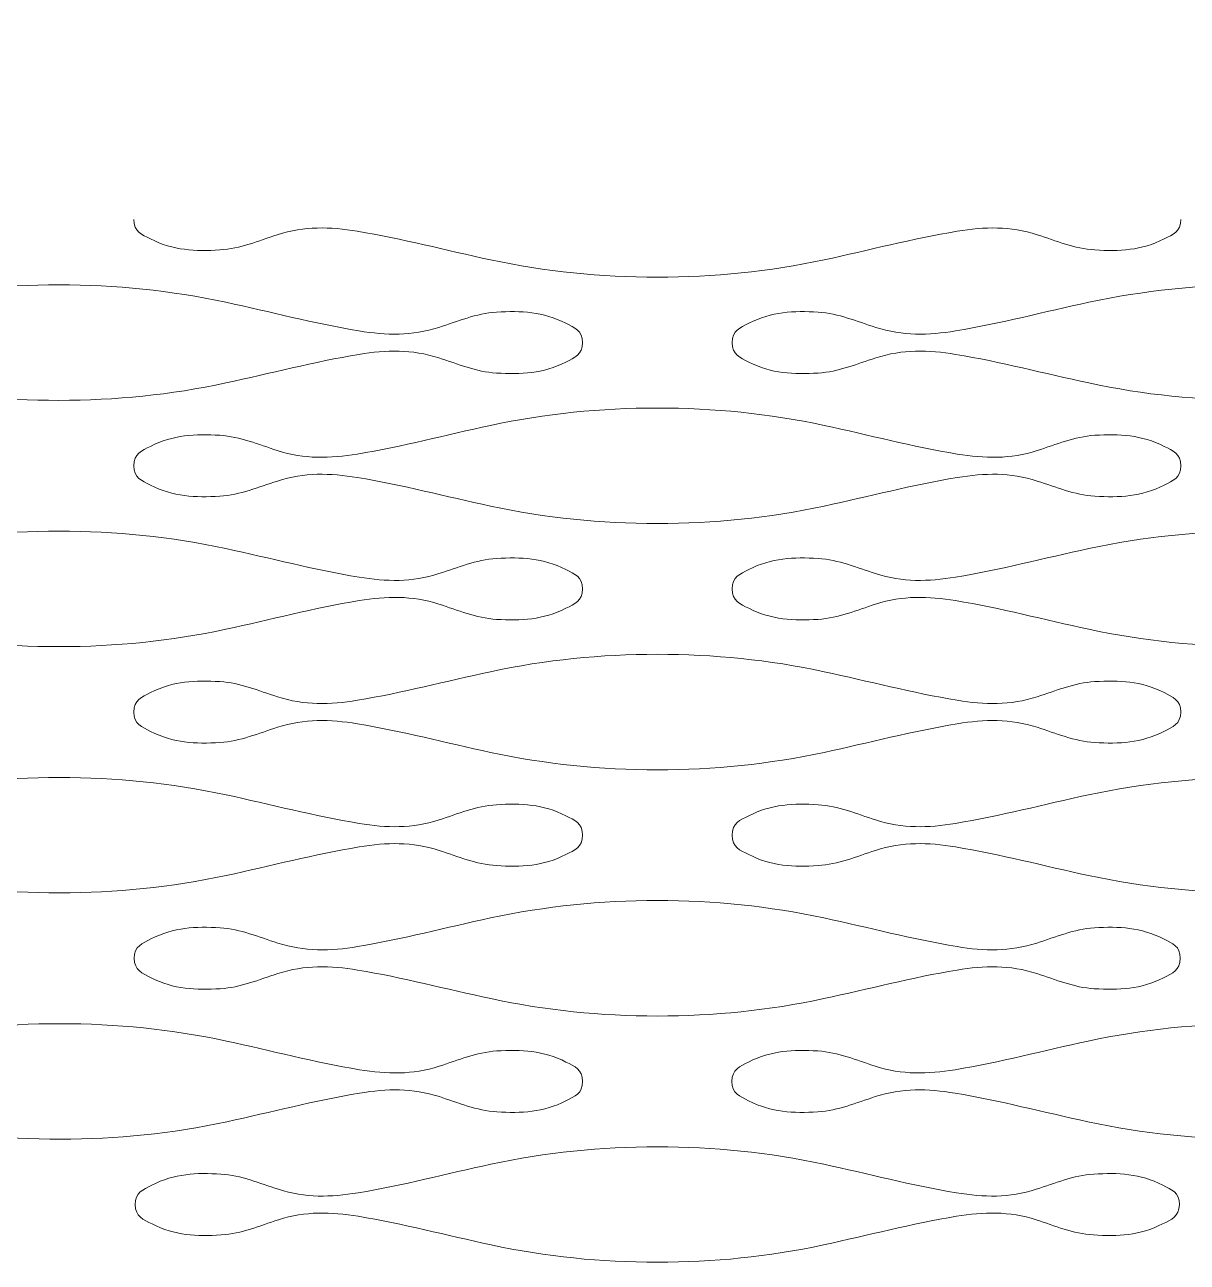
# Model space of a CAD drawing. Header units: centimetres. Extents: x -29.7 to 21.6, y -14.4 to 13.7.
# Drawn here: x -26.48 to -23.251, y -7.345 to -3.909 of the extents above; entities that cross this region are included whole.
import ezdxf

# ---------------------------------------------------------------- set-up
doc = ezdxf.new("R2010")
doc.units = ezdxf.units.CM
doc.header["$MEASUREMENT"] = 0
doc.layers.add('Layer 1', color=7, linetype='Continuous')

msp = doc.modelspace()

# ---------------------------------------------------------------- linework, layer by layer
at = {"layer": 'Layer 1', "color": 1, "lineweight": 9}
for points, knots in [([(-29.70796, -4.44965), (-29.70796, -4.44965), (-29.70796, -0.46166), (-29.70796, -0.46166), (-29.70796, -0.46166), (-29.70796, -0.46166), (-19.73801, -0.46166), (-19.73801, -0.46166), (-19.73801, -0.46166), (-19.73801, -0.46166), (-19.73801, -4.44965), (-19.73801, -4.44965)], [0, 0, 0, 0, 0.25, 0.25, 0.25, 0.25, 0.5, 0.5, 0.5, 0.5, 1, 1, 1, 1]), ([(-26.17692, -4.44965), (-26.17692, -4.48346), (-26.15473, -4.49124), (-26.13055, -4.5035), (-26.13055, -4.5035), (-26.06715, -4.53565), (-26.00599, -4.53841), (-25.93804, -4.53416), (-25.93804, -4.53416), (-25.881, -4.5306), (-25.83086, -4.5088), (-25.7782, -4.49199), (-25.7782, -4.49199), (-25.70279, -4.46791), (-25.63242, -4.46965), (-25.55623, -4.48226), (-25.55623, -4.48226), (-25.43153, -4.50292), (-25.30962, -4.53523), (-25.18633, -4.56162), (-25.18633, -4.56162), (-25.03277, -4.59453), (-24.87994, -4.60993), (-24.723, -4.60993)], [0, 0, 0, 0, 0.1428571, 0.1428571, 0.1428571, 0.1428571, 0.2857143, 0.2857143, 0.2857143, 0.2857143, 0.4285714, 0.4285714, 0.4285714, 0.4285714, 0.5714286, 0.5714286, 0.5714286, 0.5714286, 0.7142857, 0.7142857, 0.7142857, 0.7142857, 1, 1, 1, 1]), ([(-23.26907, -4.44965), (-23.26907, -4.48346), (-23.29129, -4.49124), (-23.31545, -4.5035), (-23.31545, -4.5035), (-23.37884, -4.53565), (-23.44001, -4.53841), (-23.50793, -4.53416), (-23.50793, -4.53416), (-23.565, -4.5306), (-23.61514, -4.5088), (-23.66777, -4.49199), (-23.66777, -4.49199), (-23.7432, -4.46791), (-23.81361, -4.46965), (-23.8898, -4.48226), (-23.8898, -4.48226), (-24.0145, -4.50292), (-24.13637, -4.53523), (-24.25963, -4.56162), (-24.25963, -4.56162), (-24.41322, -4.59453), (-24.56607, -4.60993), (-24.723, -4.60993)], [0, 0, 0, 0, 0.1428571, 0.1428571, 0.1428571, 0.1428571, 0.2857143, 0.2857143, 0.2857143, 0.2857143, 0.4285714, 0.4285714, 0.4285714, 0.4285714, 0.5714286, 0.5714286, 0.5714286, 0.5714286, 0.7142857, 0.7142857, 0.7142857, 0.7142857, 1, 1, 1, 1]), ([(-26.38465, -4.63131), (-26.54165, -4.63131), (-26.69449, -4.64671), (-26.84812, -4.67961), (-26.84812, -4.67961), (-26.97134, -4.706), (-27.09319, -4.73831), (-27.21785, -4.75896), (-27.21785, -4.75896), (-27.29405, -4.77159), (-27.36444, -4.77333), (-27.43981, -4.74924), (-27.43981, -4.74924), (-27.49247, -4.73243), (-27.54261, -4.71064), (-27.59969, -4.70707), (-27.59969, -4.70707), (-27.6676, -4.70283), (-27.72878, -4.70558), (-27.79214, -4.73772), (-27.79214, -4.73772), (-27.81632, -4.74999), (-27.83858, -4.75778), (-27.83858, -4.79157)], [0, 0, 0, 0, 0.1428571, 0.1428571, 0.1428571, 0.1428571, 0.2857143, 0.2857143, 0.2857143, 0.2857143, 0.4285714, 0.4285714, 0.4285714, 0.4285714, 0.5714286, 0.5714286, 0.5714286, 0.5714286, 0.7142857, 0.7142857, 0.7142857, 0.7142857, 1, 1, 1, 1]), ([(-26.38465, -4.63131), (-26.22765, -4.63131), (-26.07482, -4.64671), (-25.92118, -4.67961), (-25.92118, -4.67961), (-25.79793, -4.706), (-25.67604, -4.73831), (-25.55145, -4.75896), (-25.55145, -4.75896), (-25.47526, -4.77159), (-25.40483, -4.77333), (-25.32946, -4.74924), (-25.32946, -4.74924), (-25.27683, -4.73243), (-25.22669, -4.71064), (-25.16961, -4.70707), (-25.16961, -4.70707), (-25.10167, -4.70283), (-25.04052, -4.70558), (-24.97713, -4.73772), (-24.97713, -4.73772), (-24.95295, -4.74999), (-24.93072, -4.75778), (-24.93072, -4.79157)], [0, 0, 0, 0, 0.1428571, 0.1428571, 0.1428571, 0.1428571, 0.2857143, 0.2857143, 0.2857143, 0.2857143, 0.4285714, 0.4285714, 0.4285714, 0.4285714, 0.5714286, 0.5714286, 0.5714286, 0.5714286, 0.7142857, 0.7142857, 0.7142857, 0.7142857, 1, 1, 1, 1]), ([(-23.06134, -4.63131), (-23.21838, -4.63131), (-23.37122, -4.64671), (-23.52481, -4.67961), (-23.52481, -4.67961), (-23.64806, -4.706), (-23.76992, -4.73831), (-23.89458, -4.75896), (-23.89458, -4.75896), (-23.97077, -4.77159), (-24.04117, -4.77333), (-24.11657, -4.74924), (-24.11657, -4.74924), (-24.16917, -4.73243), (-24.21934, -4.71064), (-24.27639, -4.70707), (-24.27639, -4.70707), (-24.34436, -4.70283), (-24.4055, -4.70558), (-24.46886, -4.73772), (-24.46886, -4.73772), (-24.49308, -4.74999), (-24.51531, -4.75778), (-24.51531, -4.79157)], [0, 0, 0, 0, 0.1428571, 0.1428571, 0.1428571, 0.1428571, 0.2857143, 0.2857143, 0.2857143, 0.2857143, 0.4285714, 0.4285714, 0.4285714, 0.4285714, 0.5714286, 0.5714286, 0.5714286, 0.5714286, 0.7142857, 0.7142857, 0.7142857, 0.7142857, 1, 1, 1, 1]), ([(-27.83858, -4.79157), (-27.83858, -4.82538), (-27.81632, -4.83317), (-27.79214, -4.84545), (-27.79214, -4.84545), (-27.72874, -4.8776), (-27.6676, -4.88035), (-27.59969, -4.87609), (-27.59969, -4.87609), (-27.54261, -4.87253), (-27.49247, -4.85073), (-27.43981, -4.83392), (-27.43981, -4.83392), (-27.36444, -4.80985), (-27.29405, -4.81157), (-27.21785, -4.82418), (-27.21785, -4.82418), (-27.09312, -4.84486), (-26.97125, -4.87718), (-26.84795, -4.90357), (-26.84795, -4.90357), (-26.6944, -4.93645), (-26.54155, -4.95186), (-26.38462, -4.95186)], [0, 0, 0, 0, 0.1428571, 0.1428571, 0.1428571, 0.1428571, 0.2857143, 0.2857143, 0.2857143, 0.2857143, 0.4285714, 0.4285714, 0.4285714, 0.4285714, 0.5714286, 0.5714286, 0.5714286, 0.5714286, 0.7142857, 0.7142857, 0.7142857, 0.7142857, 1, 1, 1, 1]), ([(-24.93072, -4.79157), (-24.93072, -4.82538), (-24.95291, -4.83317), (-24.97713, -4.84545), (-24.97713, -4.84545), (-25.0405, -4.8776), (-25.10164, -4.88035), (-25.16961, -4.87609), (-25.16961, -4.87609), (-25.22666, -4.87253), (-25.27683, -4.85073), (-25.32943, -4.83392), (-25.32943, -4.83392), (-25.40483, -4.80985), (-25.47526, -4.81157), (-25.55145, -4.82418), (-25.55145, -4.82418), (-25.67611, -4.84486), (-25.798, -4.87718), (-25.92128, -4.90357), (-25.92128, -4.90357), (-26.07487, -4.93645), (-26.22769, -4.95186), (-26.38462, -4.95186)], [0, 0, 0, 0, 0.1428571, 0.1428571, 0.1428571, 0.1428571, 0.2857143, 0.2857143, 0.2857143, 0.2857143, 0.4285714, 0.4285714, 0.4285714, 0.4285714, 0.5714286, 0.5714286, 0.5714286, 0.5714286, 0.7142857, 0.7142857, 0.7142857, 0.7142857, 1, 1, 1, 1]), ([(-24.51531, -4.79157), (-24.51531, -4.82538), (-24.49308, -4.83317), (-24.46886, -4.84545), (-24.46886, -4.84545), (-24.4055, -4.8776), (-24.34436, -4.88035), (-24.27642, -4.87609), (-24.27642, -4.87609), (-24.21937, -4.87253), (-24.1692, -4.85073), (-24.11657, -4.83392), (-24.11657, -4.83392), (-24.04117, -4.80985), (-23.97077, -4.81157), (-23.89454, -4.82418), (-23.89454, -4.82418), (-23.76988, -4.84486), (-23.64801, -4.87718), (-23.52471, -4.90357), (-23.52471, -4.90357), (-23.37115, -4.93645), (-23.21831, -4.95186), (-23.06138, -4.95186)], [0, 0, 0, 0, 0.1428571, 0.1428571, 0.1428571, 0.1428571, 0.2857143, 0.2857143, 0.2857143, 0.2857143, 0.4285714, 0.4285714, 0.4285714, 0.4285714, 0.5714286, 0.5714286, 0.5714286, 0.5714286, 0.7142857, 0.7142857, 0.7142857, 0.7142857, 1, 1, 1, 1]), ([(-26.17692, -5.13353), (-26.17692, -5.09972), (-26.1547, -5.09194), (-26.13049, -5.07967), (-26.13049, -5.07967), (-26.06712, -5.04751), (-26.00599, -5.04477), (-25.93804, -5.049), (-25.93804, -5.049), (-25.881, -5.05258), (-25.83082, -5.07437), (-25.7782, -5.09117), (-25.7782, -5.09117), (-25.70279, -5.11526), (-25.63239, -5.11353), (-25.55616, -5.10091), (-25.55616, -5.10091), (-25.43151, -5.08026), (-25.30962, -5.04795), (-25.18633, -5.02152), (-25.18633, -5.02152), (-25.03277, -4.98865), (-24.87994, -4.97323), (-24.723, -4.97323)], [0, 0, 0, 0, 0.1428571, 0.1428571, 0.1428571, 0.1428571, 0.2857143, 0.2857143, 0.2857143, 0.2857143, 0.4285714, 0.4285714, 0.4285714, 0.4285714, 0.5714286, 0.5714286, 0.5714286, 0.5714286, 0.7142857, 0.7142857, 0.7142857, 0.7142857, 1, 1, 1, 1]), ([(-23.26911, -5.13353), (-23.26911, -5.09972), (-23.29133, -5.09194), (-23.31551, -5.07967), (-23.31551, -5.07967), (-23.37888, -5.04751), (-23.44001, -5.04477), (-23.50798, -5.049), (-23.50798, -5.049), (-23.56503, -5.05258), (-23.6152, -5.07437), (-23.6678, -5.09117), (-23.6678, -5.09117), (-23.7432, -5.11526), (-23.81364, -5.11353), (-23.88983, -5.10091), (-23.88983, -5.10091), (-24.0145, -5.08026), (-24.13637, -5.04795), (-24.25966, -5.02152), (-24.25966, -5.02152), (-24.41326, -4.98865), (-24.56607, -4.97323), (-24.723, -4.97323)], [0, 0, 0, 0, 0.1428571, 0.1428571, 0.1428571, 0.1428571, 0.2857143, 0.2857143, 0.2857143, 0.2857143, 0.4285714, 0.4285714, 0.4285714, 0.4285714, 0.5714286, 0.5714286, 0.5714286, 0.5714286, 0.7142857, 0.7142857, 0.7142857, 0.7142857, 1, 1, 1, 1]), ([(-26.17692, -5.13353), (-26.17689, -5.16732), (-26.15467, -5.17511), (-26.13049, -5.18738), (-26.13049, -5.18738), (-26.06708, -5.21953), (-26.00591, -5.22228), (-25.93798, -5.21805), (-25.93798, -5.21805), (-25.88093, -5.21447), (-25.83079, -5.19268), (-25.77816, -5.17587), (-25.77816, -5.17587), (-25.70279, -5.15178), (-25.63235, -5.15352), (-25.55616, -5.16614), (-25.55616, -5.16614), (-25.43151, -5.18679), (-25.30962, -5.21912), (-25.1863, -5.2455), (-25.1863, -5.2455), (-25.03274, -5.27839), (-24.87994, -5.29381), (-24.723, -5.29381)], [0, 0, 0, 0, 0.1428571, 0.1428571, 0.1428571, 0.1428571, 0.2857143, 0.2857143, 0.2857143, 0.2857143, 0.4285714, 0.4285714, 0.4285714, 0.4285714, 0.5714286, 0.5714286, 0.5714286, 0.5714286, 0.7142857, 0.7142857, 0.7142857, 0.7142857, 1, 1, 1, 1]), ([(-23.26911, -5.13353), (-23.26911, -5.16732), (-23.29133, -5.17511), (-23.31554, -5.18738), (-23.31554, -5.18738), (-23.37891, -5.21953), (-23.44008, -5.22228), (-23.50798, -5.21805), (-23.50798, -5.21805), (-23.56507, -5.21447), (-23.6152, -5.19268), (-23.66783, -5.17587), (-23.66783, -5.17587), (-23.74324, -5.15178), (-23.81364, -5.15352), (-23.88983, -5.16614), (-23.88983, -5.16614), (-24.0145, -5.18679), (-24.13641, -5.21912), (-24.25969, -5.2455), (-24.25969, -5.2455), (-24.41326, -5.27839), (-24.56607, -5.29381), (-24.723, -5.29381)], [0, 0, 0, 0, 0.1428571, 0.1428571, 0.1428571, 0.1428571, 0.2857143, 0.2857143, 0.2857143, 0.2857143, 0.4285714, 0.4285714, 0.4285714, 0.4285714, 0.5714286, 0.5714286, 0.5714286, 0.5714286, 0.7142857, 0.7142857, 0.7142857, 0.7142857, 1, 1, 1, 1]), ([(-26.38449, -5.31517), (-26.54146, -5.31517), (-26.69429, -5.33059), (-26.84789, -5.3635), (-26.84789, -5.3635), (-26.97111, -5.3899), (-27.09293, -5.4222), (-27.21755, -5.44283), (-27.21755, -5.44283), (-27.29371, -5.45547), (-27.36412, -5.45719), (-27.43952, -5.43313), (-27.43952, -5.43313), (-27.49215, -5.41631), (-27.54229, -5.39451), (-27.59937, -5.39094), (-27.59937, -5.39094), (-27.66728, -5.38671), (-27.72841, -5.38944), (-27.79178, -5.42159), (-27.79178, -5.42159), (-27.81597, -5.43387), (-27.83819, -5.44166), (-27.83815, -5.47547)], [0, 0, 0, 0, 0.1428571, 0.1428571, 0.1428571, 0.1428571, 0.2857143, 0.2857143, 0.2857143, 0.2857143, 0.4285714, 0.4285714, 0.4285714, 0.4285714, 0.5714286, 0.5714286, 0.5714286, 0.5714286, 0.7142857, 0.7142857, 0.7142857, 0.7142857, 1, 1, 1, 1]), ([(-26.38449, -5.31517), (-26.22756, -5.31517), (-26.07468, -5.33059), (-25.92109, -5.3635), (-25.92109, -5.3635), (-25.79783, -5.3899), (-25.67599, -5.4222), (-25.55132, -5.44283), (-25.55132, -5.44283), (-25.47516, -5.45547), (-25.40476, -5.45719), (-25.32935, -5.43313), (-25.32935, -5.43313), (-25.27673, -5.41631), (-25.22662, -5.39451), (-25.16954, -5.39094), (-25.16954, -5.39094), (-25.10164, -5.38669), (-25.04047, -5.38944), (-24.9771, -5.42159), (-24.9771, -5.42159), (-24.95291, -5.43387), (-24.93069, -5.44166), (-24.93069, -5.47547)], [0, 0, 0, 0, 0.1428571, 0.1428571, 0.1428571, 0.1428571, 0.2857143, 0.2857143, 0.2857143, 0.2857143, 0.4285714, 0.4285714, 0.4285714, 0.4285714, 0.5714286, 0.5714286, 0.5714286, 0.5714286, 0.7142857, 0.7142857, 0.7142857, 0.7142857, 1, 1, 1, 1]), ([(-23.06148, -5.31517), (-23.21847, -5.31517), (-23.37132, -5.33059), (-23.52491, -5.3635), (-23.52491, -5.3635), (-23.6482, -5.3899), (-23.77001, -5.4222), (-23.89471, -5.44283), (-23.89471, -5.44283), (-23.97087, -5.45547), (-24.04127, -5.45719), (-24.11664, -5.43313), (-24.11664, -5.43313), (-24.16923, -5.41631), (-24.21937, -5.39451), (-24.27642, -5.39094), (-24.27642, -5.39094), (-24.34436, -5.38669), (-24.40553, -5.38944), (-24.46889, -5.42159), (-24.46889, -5.42159), (-24.49308, -5.43387), (-24.51531, -5.44166), (-24.51531, -5.47547)], [0, 0, 0, 0, 0.1428571, 0.1428571, 0.1428571, 0.1428571, 0.2857143, 0.2857143, 0.2857143, 0.2857143, 0.4285714, 0.4285714, 0.4285714, 0.4285714, 0.5714286, 0.5714286, 0.5714286, 0.5714286, 0.7142857, 0.7142857, 0.7142857, 0.7142857, 1, 1, 1, 1]), ([(-27.83815, -5.47547), (-27.83812, -5.50926), (-27.81586, -5.51705), (-27.79167, -5.52932), (-27.79167, -5.52932), (-27.72832, -5.56146), (-27.66715, -5.56422), (-27.5992, -5.55997), (-27.5992, -5.55997), (-27.54219, -5.55642), (-27.49205, -5.53462), (-27.43945, -5.5178), (-27.43945, -5.5178), (-27.36401, -5.49372), (-27.29365, -5.49544), (-27.21746, -5.50808), (-27.21746, -5.50808), (-27.0928, -5.52873), (-26.97091, -5.56105), (-26.84759, -5.58744), (-26.84759, -5.58744), (-26.69404, -5.62034), (-26.54126, -5.63574), (-26.38433, -5.63574)], [0, 0, 0, 0, 0.1428571, 0.1428571, 0.1428571, 0.1428571, 0.2857143, 0.2857143, 0.2857143, 0.2857143, 0.4285714, 0.4285714, 0.4285714, 0.4285714, 0.5714286, 0.5714286, 0.5714286, 0.5714286, 0.7142857, 0.7142857, 0.7142857, 0.7142857, 1, 1, 1, 1]), ([(-24.93069, -5.47547), (-24.93069, -5.50926), (-24.95289, -5.51705), (-24.97707, -5.52932), (-24.97707, -5.52932), (-25.04043, -5.56148), (-25.1016, -5.56422), (-25.16951, -5.55997), (-25.16951, -5.55997), (-25.22659, -5.55642), (-25.27673, -5.53462), (-25.32932, -5.5178), (-25.32932, -5.5178), (-25.40476, -5.49372), (-25.47513, -5.49544), (-25.55129, -5.50808), (-25.55129, -5.50808), (-25.67599, -5.52873), (-25.79783, -5.56105), (-25.92109, -5.58744), (-25.92109, -5.58744), (-26.07465, -5.62034), (-26.22739, -5.63574), (-26.38433, -5.63574)], [0, 0, 0, 0, 0.1428571, 0.1428571, 0.1428571, 0.1428571, 0.2857143, 0.2857143, 0.2857143, 0.2857143, 0.4285714, 0.4285714, 0.4285714, 0.4285714, 0.5714286, 0.5714286, 0.5714286, 0.5714286, 0.7142857, 0.7142857, 0.7142857, 0.7142857, 1, 1, 1, 1]), ([(-24.51531, -5.47547), (-24.51531, -5.50926), (-24.49312, -5.51705), (-24.46893, -5.52932), (-24.46893, -5.52932), (-24.40553, -5.56148), (-24.34439, -5.56422), (-24.27649, -5.55997), (-24.27649, -5.55997), (-24.21941, -5.55642), (-24.16927, -5.53462), (-24.11664, -5.5178), (-24.11664, -5.5178), (-24.04127, -5.49372), (-23.97087, -5.49544), (-23.89471, -5.50808), (-23.89471, -5.50808), (-23.77001, -5.52873), (-23.64817, -5.56105), (-23.52491, -5.58744), (-23.52491, -5.58744), (-23.37135, -5.62034), (-23.21861, -5.63574), (-23.06167, -5.63574)], [0, 0, 0, 0, 0.1428571, 0.1428571, 0.1428571, 0.1428571, 0.2857143, 0.2857143, 0.2857143, 0.2857143, 0.4285714, 0.4285714, 0.4285714, 0.4285714, 0.5714286, 0.5714286, 0.5714286, 0.5714286, 0.7142857, 0.7142857, 0.7142857, 0.7142857, 1, 1, 1, 1]), ([(-26.17656, -5.8174), (-26.17656, -5.78362), (-26.15437, -5.77582), (-26.13018, -5.76355), (-26.13018, -5.76355), (-26.06686, -5.73139), (-26.00569, -5.72864), (-25.93778, -5.73289), (-25.93778, -5.73289), (-25.88073, -5.73644), (-25.83056, -5.75825), (-25.77797, -5.77506), (-25.77797, -5.77506), (-25.70253, -5.79913), (-25.63216, -5.79741), (-25.556, -5.78479), (-25.556, -5.78479), (-25.43137, -5.76414), (-25.30949, -5.73181), (-25.18627, -5.70539), (-25.18627, -5.70539), (-25.03271, -5.67251), (-24.8799, -5.65711), (-24.723, -5.65711)], [0, 0, 0, 0, 0.1428571, 0.1428571, 0.1428571, 0.1428571, 0.2857143, 0.2857143, 0.2857143, 0.2857143, 0.4285714, 0.4285714, 0.4285714, 0.4285714, 0.5714286, 0.5714286, 0.5714286, 0.5714286, 0.7142857, 0.7142857, 0.7142857, 0.7142857, 1, 1, 1, 1]), ([(-23.26943, -5.8174), (-23.2694, -5.78362), (-23.29162, -5.77582), (-23.31581, -5.76355), (-23.31581, -5.76355), (-23.37917, -5.73139), (-23.44031, -5.72864), (-23.50822, -5.73289), (-23.50822, -5.73289), (-23.5653, -5.73644), (-23.61544, -5.75825), (-23.66803, -5.77506), (-23.66803, -5.77506), (-23.74343, -5.79913), (-23.81384, -5.79741), (-23.89, -5.78479), (-23.89, -5.78479), (-24.01466, -5.76414), (-24.1365, -5.73181), (-24.25976, -5.70539), (-24.25976, -5.70539), (-24.41329, -5.67251), (-24.56609, -5.65711), (-24.723, -5.65711)], [0, 0, 0, 0, 0.1428571, 0.1428571, 0.1428571, 0.1428571, 0.2857143, 0.2857143, 0.2857143, 0.2857143, 0.4285714, 0.4285714, 0.4285714, 0.4285714, 0.5714286, 0.5714286, 0.5714286, 0.5714286, 0.7142857, 0.7142857, 0.7142857, 0.7142857, 1, 1, 1, 1]), ([(-26.17656, -5.8174), (-26.1765, -5.8512), (-26.15427, -5.85899), (-26.13006, -5.87126), (-26.13006, -5.87126), (-26.06669, -5.90339), (-26.00556, -5.90617), (-25.93765, -5.9019), (-25.93765, -5.9019), (-25.8806, -5.89835), (-25.83047, -5.87654), (-25.7779, -5.85975), (-25.7779, -5.85975), (-25.70249, -5.83566), (-25.63213, -5.8374), (-25.55597, -5.85002), (-25.55597, -5.85002), (-25.43131, -5.87068), (-25.30946, -5.90299), (-25.18617, -5.9294), (-25.18617, -5.9294), (-25.03264, -5.96228), (-24.8799, -5.97768), (-24.723, -5.97768)], [0, 0, 0, 0, 0.1428571, 0.1428571, 0.1428571, 0.1428571, 0.2857143, 0.2857143, 0.2857143, 0.2857143, 0.4285714, 0.4285714, 0.4285714, 0.4285714, 0.5714286, 0.5714286, 0.5714286, 0.5714286, 0.7142857, 0.7142857, 0.7142857, 0.7142857, 1, 1, 1, 1]), ([(-23.26943, -5.8174), (-23.2695, -5.8512), (-23.29172, -5.85899), (-23.3159, -5.87126), (-23.3159, -5.87126), (-23.3793, -5.90339), (-23.44044, -5.90617), (-23.50835, -5.9019), (-23.50835, -5.9019), (-23.56543, -5.89835), (-23.61553, -5.87654), (-23.6681, -5.85975), (-23.6681, -5.85975), (-23.74351, -5.83566), (-23.81387, -5.8374), (-23.89006, -5.85002), (-23.89006, -5.85002), (-24.0147, -5.87068), (-24.13654, -5.90299), (-24.25982, -5.9294), (-24.25982, -5.9294), (-24.41335, -5.96228), (-24.56609, -5.97768), (-24.723, -5.97768)], [0, 0, 0, 0, 0.1428571, 0.1428571, 0.1428571, 0.1428571, 0.2857143, 0.2857143, 0.2857143, 0.2857143, 0.4285714, 0.4285714, 0.4285714, 0.4285714, 0.5714286, 0.5714286, 0.5714286, 0.5714286, 0.7142857, 0.7142857, 0.7142857, 0.7142857, 1, 1, 1, 1]), ([(-26.3839, -5.99906), (-26.54076, -5.99906), (-26.6935, -6.01446), (-26.847, -6.04738), (-26.847, -6.04738), (-26.97012, -6.07378), (-27.09185, -6.10606), (-27.21635, -6.12671), (-27.21635, -6.12671), (-27.29251, -6.13936), (-27.36287, -6.14105), (-27.43825, -6.11699), (-27.43825, -6.11699), (-27.49087, -6.10019), (-27.54105, -6.07839), (-27.59812, -6.07482), (-27.59812, -6.07482), (-27.666, -6.07058), (-27.72707, -6.07328), (-27.79036, -6.10547), (-27.79036, -6.10547), (-27.81455, -6.11776), (-27.83671, -6.12557), (-27.83661, -6.15934)], [0, 0, 0, 0, 0.1428571, 0.1428571, 0.1428571, 0.1428571, 0.2857143, 0.2857143, 0.2857143, 0.2857143, 0.4285714, 0.4285714, 0.4285714, 0.4285714, 0.5714286, 0.5714286, 0.5714286, 0.5714286, 0.7142857, 0.7142857, 0.7142857, 0.7142857, 1, 1, 1, 1]), ([(-26.3839, -5.99906), (-26.22693, -5.99906), (-26.07415, -6.01447), (-25.92057, -6.04738), (-25.92057, -6.04738), (-25.79738, -6.07378), (-25.67552, -6.10606), (-25.55093, -6.12671), (-25.55093, -6.12671), (-25.47477, -6.13934), (-25.40447, -6.14108), (-25.3291, -6.11699), (-25.3291, -6.11699), (-25.2765, -6.10019), (-25.22639, -6.07837), (-25.16938, -6.07482), (-25.16938, -6.07482), (-25.10144, -6.07056), (-25.04033, -6.07331), (-24.977, -6.10547), (-24.977, -6.10547), (-24.95278, -6.11774), (-24.9306, -6.12555), (-24.9306, -6.15934)], [0, 0, 0, 0, 0.1428571, 0.1428571, 0.1428571, 0.1428571, 0.2857143, 0.2857143, 0.2857143, 0.2857143, 0.4285714, 0.4285714, 0.4285714, 0.4285714, 0.5714286, 0.5714286, 0.5714286, 0.5714286, 0.7142857, 0.7142857, 0.7142857, 0.7142857, 1, 1, 1, 1]), ([(-23.06209, -5.99906), (-23.21906, -5.99906), (-23.37187, -6.01447), (-23.52544, -6.04738), (-23.52544, -6.04738), (-23.64866, -6.07378), (-23.77047, -6.10606), (-23.89507, -6.12671), (-23.89507, -6.12671), (-23.97122, -6.13934), (-24.04156, -6.14108), (-24.11693, -6.11699), (-24.11693, -6.11699), (-24.1695, -6.10019), (-24.2196, -6.07837), (-24.27662, -6.07482), (-24.27662, -6.07482), (-24.34453, -6.07056), (-24.40567, -6.07331), (-24.46902, -6.10547), (-24.46902, -6.10547), (-24.49321, -6.11774), (-24.5154, -6.12555), (-24.51544, -6.15934)], [0, 0, 0, 0, 0.1428571, 0.1428571, 0.1428571, 0.1428571, 0.2857143, 0.2857143, 0.2857143, 0.2857143, 0.4285714, 0.4285714, 0.4285714, 0.4285714, 0.5714286, 0.5714286, 0.5714286, 0.5714286, 0.7142857, 0.7142857, 0.7142857, 0.7142857, 1, 1, 1, 1]), ([(-27.83661, -6.15934), (-27.83649, -6.19313), (-27.81426, -6.20094), (-27.79004, -6.2132), (-27.79004, -6.2132), (-27.72665, -6.24531), (-27.66551, -6.2481), (-27.5976, -6.24384), (-27.5976, -6.24384), (-27.54058, -6.24028), (-27.49054, -6.21848), (-27.43798, -6.20167), (-27.43798, -6.20167), (-27.36264, -6.17757), (-27.29227, -6.17934), (-27.21615, -6.19194), (-27.21615, -6.19194), (-27.09152, -6.21261), (-26.96967, -6.24493), (-26.84635, -6.27132), (-26.84635, -6.27132), (-26.69289, -6.3042), (-26.54015, -6.31961), (-26.38328, -6.31961)], [0, 0, 0, 0, 0.1428571, 0.1428571, 0.1428571, 0.1428571, 0.2857143, 0.2857143, 0.2857143, 0.2857143, 0.4285714, 0.4285714, 0.4285714, 0.4285714, 0.5714286, 0.5714286, 0.5714286, 0.5714286, 0.7142857, 0.7142857, 0.7142857, 0.7142857, 1, 1, 1, 1]), ([(-24.9306, -6.15934), (-24.93056, -6.19311), (-24.95278, -6.2009), (-24.97694, -6.2132), (-24.97694, -6.2132), (-25.04027, -6.24536), (-25.10137, -6.2481), (-25.16928, -6.24384), (-25.16928, -6.24384), (-25.2263, -6.24028), (-25.27644, -6.21848), (-25.32903, -6.20167), (-25.32903, -6.20167), (-25.4044, -6.1776), (-25.47474, -6.17934), (-25.55089, -6.19194), (-25.55089, -6.19194), (-25.67543, -6.21259), (-25.79721, -6.24493), (-25.92037, -6.27132), (-25.92037, -6.27132), (-26.0738, -6.30422), (-26.22647, -6.31961), (-26.38328, -6.31961)], [0, 0, 0, 0, 0.1428571, 0.1428571, 0.1428571, 0.1428571, 0.2857143, 0.2857143, 0.2857143, 0.2857143, 0.4285714, 0.4285714, 0.4285714, 0.4285714, 0.5714286, 0.5714286, 0.5714286, 0.5714286, 0.7142857, 0.7142857, 0.7142857, 0.7142857, 1, 1, 1, 1]), ([(-24.51544, -6.15934), (-24.51544, -6.19311), (-24.49321, -6.2009), (-24.46906, -6.2132), (-24.46906, -6.2132), (-24.40572, -6.24536), (-24.34462, -6.2481), (-24.27671, -6.24384), (-24.27671, -6.24384), (-24.21967, -6.24028), (-24.16959, -6.21848), (-24.117, -6.20167), (-24.117, -6.20167), (-24.04163, -6.1776), (-23.97126, -6.17934), (-23.8951, -6.19194), (-23.8951, -6.19194), (-23.77057, -6.21259), (-23.64878, -6.24493), (-23.52563, -6.27132), (-23.52563, -6.27132), (-23.3722, -6.30422), (-23.21952, -6.31961), (-23.06272, -6.31961)], [0, 0, 0, 0, 0.1428571, 0.1428571, 0.1428571, 0.1428571, 0.2857143, 0.2857143, 0.2857143, 0.2857143, 0.4285714, 0.4285714, 0.4285714, 0.4285714, 0.5714286, 0.5714286, 0.5714286, 0.5714286, 0.7142857, 0.7142857, 0.7142857, 0.7142857, 1, 1, 1, 1]), ([(-26.17545, -6.50128), (-26.17552, -6.46751), (-26.15332, -6.45968), (-26.12918, -6.4474), (-26.12918, -6.4474), (-26.06588, -6.41524), (-26.0048, -6.41251), (-25.93692, -6.41675), (-25.93692, -6.41675), (-25.87989, -6.42032), (-25.82977, -6.44213), (-25.77718, -6.45892), (-25.77718, -6.45892), (-25.70184, -6.48299), (-25.63151, -6.48129), (-25.55538, -6.46866), (-25.55538, -6.46866), (-25.43085, -6.44799), (-25.3091, -6.41567), (-25.18591, -6.38929), (-25.18591, -6.38929), (-25.03252, -6.3564), (-24.8798, -6.34098), (-24.723, -6.34098)], [0, 0, 0, 0, 0.1428571, 0.1428571, 0.1428571, 0.1428571, 0.2857143, 0.2857143, 0.2857143, 0.2857143, 0.4285714, 0.4285714, 0.4285714, 0.4285714, 0.5714286, 0.5714286, 0.5714286, 0.5714286, 0.7142857, 0.7142857, 0.7142857, 0.7142857, 1, 1, 1, 1]), ([(-23.27054, -6.50128), (-23.27048, -6.46751), (-23.29267, -6.45968), (-23.31683, -6.4474), (-23.31683, -6.4474), (-23.38015, -6.41524), (-23.44119, -6.41251), (-23.50907, -6.41675), (-23.50907, -6.41675), (-23.56612, -6.42032), (-23.61622, -6.44213), (-23.66882, -6.45892), (-23.66882, -6.45892), (-23.74415, -6.48299), (-23.81449, -6.48129), (-23.89062, -6.46866), (-23.89062, -6.46866), (-24.01515, -6.44799), (-24.13693, -6.41567), (-24.26009, -6.38929), (-24.26009, -6.38929), (-24.41352, -6.3564), (-24.5662, -6.34098), (-24.723, -6.34098)], [0, 0, 0, 0, 0.1428571, 0.1428571, 0.1428571, 0.1428571, 0.2857143, 0.2857143, 0.2857143, 0.2857143, 0.4285714, 0.4285714, 0.4285714, 0.4285714, 0.5714286, 0.5714286, 0.5714286, 0.5714286, 0.7142857, 0.7142857, 0.7142857, 0.7142857, 1, 1, 1, 1]), ([(-26.17545, -6.50128), (-26.17532, -6.53507), (-26.1531, -6.54286), (-26.12888, -6.55513), (-26.12888, -6.55513), (-26.06554, -6.58723), (-26.00445, -6.59003), (-25.93656, -6.58579), (-25.93656, -6.58579), (-25.87955, -6.58223), (-25.82951, -6.56041), (-25.77701, -6.54361), (-25.77701, -6.54361), (-25.70168, -6.51951), (-25.63138, -6.52125), (-25.55528, -6.53389), (-25.55528, -6.53389), (-25.43072, -6.55453), (-25.30894, -6.58684), (-25.18575, -6.61323), (-25.18575, -6.61323), (-25.03234, -6.64613), (-24.87974, -6.66153), (-24.723, -6.66153)], [0, 0, 0, 0, 0.1428571, 0.1428571, 0.1428571, 0.1428571, 0.2857143, 0.2857143, 0.2857143, 0.2857143, 0.4285714, 0.4285714, 0.4285714, 0.4285714, 0.5714286, 0.5714286, 0.5714286, 0.5714286, 0.7142857, 0.7142857, 0.7142857, 0.7142857, 1, 1, 1, 1]), ([(-23.27054, -6.50128), (-23.27067, -6.53507), (-23.2929, -6.54286), (-23.31712, -6.55513), (-23.31712, -6.55513), (-23.38045, -6.58723), (-23.44158, -6.59003), (-23.50943, -6.58579), (-23.50943, -6.58579), (-23.56645, -6.58223), (-23.61646, -6.56041), (-23.66898, -6.54361), (-23.66898, -6.54361), (-23.74433, -6.51951), (-23.81462, -6.52125), (-23.89072, -6.53389), (-23.89072, -6.53389), (-24.01527, -6.55453), (-24.13706, -6.58684), (-24.26028, -6.61323), (-24.26028, -6.61323), (-24.41365, -6.64613), (-24.56627, -6.66153), (-24.723, -6.66153)], [0, 0, 0, 0, 0.1428571, 0.1428571, 0.1428571, 0.1428571, 0.2857143, 0.2857143, 0.2857143, 0.2857143, 0.4285714, 0.4285714, 0.4285714, 0.4285714, 0.5714286, 0.5714286, 0.5714286, 0.5714286, 0.7142857, 0.7142857, 0.7142857, 0.7142857, 1, 1, 1, 1]), ([(-26.38213, -6.68292), (-26.53883, -6.68292), (-26.69135, -6.69831), (-26.84462, -6.73122), (-26.84462, -6.73122), (-26.96754, -6.75761), (-27.089, -6.78991), (-27.21327, -6.81058), (-27.21327, -6.81058), (-27.28936, -6.8232), (-27.35963, -6.82487), (-27.4349, -6.80083), (-27.4349, -6.80083), (-27.48757, -6.78404), (-27.5377, -6.76225), (-27.59479, -6.75868), (-27.59479, -6.75868), (-27.66253, -6.75443), (-27.7235, -6.75708), (-27.78667, -6.78933), (-27.78667, -6.78933), (-27.81076, -6.80161), (-27.83282, -6.80947), (-27.83259, -6.84317)], [0, 0, 0, 0, 0.1428571, 0.1428571, 0.1428571, 0.1428571, 0.2857143, 0.2857143, 0.2857143, 0.2857143, 0.4285714, 0.4285714, 0.4285714, 0.4285714, 0.5714286, 0.5714286, 0.5714286, 0.5714286, 0.7142857, 0.7142857, 0.7142857, 0.7142857, 1, 1, 1, 1]), ([(-26.38213, -6.68292), (-26.22533, -6.68292), (-26.07265, -6.69832), (-25.91922, -6.73122), (-25.91922, -6.73122), (-25.7961, -6.75761), (-25.67441, -6.78991), (-25.54991, -6.81058), (-25.54991, -6.81058), (-25.47385, -6.82318), (-25.40361, -6.82494), (-25.32835, -6.80083), (-25.32835, -6.80083), (-25.27581, -6.78403), (-25.2258, -6.76223), (-25.16886, -6.75868), (-25.16886, -6.75868), (-25.10101, -6.75441), (-25.03997, -6.7572), (-24.9767, -6.78933), (-24.9767, -6.78933), (-24.95249, -6.80159), (-24.93033, -6.80941), (-24.9303, -6.84317)], [0, 0, 0, 0, 0.1428571, 0.1428571, 0.1428571, 0.1428571, 0.2857143, 0.2857143, 0.2857143, 0.2857143, 0.4285714, 0.4285714, 0.4285714, 0.4285714, 0.5714286, 0.5714286, 0.5714286, 0.5714286, 0.7142857, 0.7142857, 0.7142857, 0.7142857, 1, 1, 1, 1]), ([(-23.06387, -6.68292), (-23.22067, -6.68292), (-23.37335, -6.69832), (-23.52678, -6.73122), (-23.52678, -6.73122), (-23.64987, -6.75761), (-23.77158, -6.78991), (-23.89612, -6.81058), (-23.89612, -6.81058), (-23.97217, -6.82318), (-24.04238, -6.82494), (-24.11768, -6.80083), (-24.11768, -6.80083), (-24.17018, -6.78403), (-24.22023, -6.76223), (-24.27714, -6.75868), (-24.27714, -6.75868), (-24.34502, -6.75441), (-24.40606, -6.7572), (-24.46932, -6.78933), (-24.46932, -6.78933), (-24.4935, -6.80159), (-24.5157, -6.80941), (-24.5157, -6.84317)], [0, 0, 0, 0, 0.1428571, 0.1428571, 0.1428571, 0.1428571, 0.2857143, 0.2857143, 0.2857143, 0.2857143, 0.4285714, 0.4285714, 0.4285714, 0.4285714, 0.5714286, 0.5714286, 0.5714286, 0.5714286, 0.7142857, 0.7142857, 0.7142857, 0.7142857, 1, 1, 1, 1]), ([(-27.83259, -6.84317), (-27.8323, -6.87698), (-27.81004, -6.88476), (-27.78578, -6.89704), (-27.78578, -6.89704), (-27.72249, -6.92906), (-27.66138, -6.93194), (-27.59348, -6.92767), (-27.59348, -6.92767), (-27.53663, -6.92412), (-27.48672, -6.90233), (-27.43431, -6.8855), (-27.43431, -6.8855), (-27.35905, -6.86138), (-27.28884, -6.8632), (-27.21281, -6.87579), (-27.21281, -6.87579), (-27.08825, -6.89646), (-26.96643, -6.92876), (-26.84324, -6.95517), (-26.84324, -6.95517), (-26.68997, -6.98803), (-26.53743, -7.00344), (-26.38073, -7.00344)], [0, 0, 0, 0, 0.1428571, 0.1428571, 0.1428571, 0.1428571, 0.2857143, 0.2857143, 0.2857143, 0.2857143, 0.4285714, 0.4285714, 0.4285714, 0.4285714, 0.5714286, 0.5714286, 0.5714286, 0.5714286, 0.7142857, 0.7142857, 0.7142857, 0.7142857, 1, 1, 1, 1]), ([(-24.9303, -6.84317), (-24.9303, -6.87691), (-24.95242, -6.88475), (-24.97661, -6.89704), (-24.97661, -6.89704), (-25.03984, -6.92919), (-25.10085, -6.93193), (-25.16863, -6.92767), (-25.16863, -6.92767), (-25.22561, -6.92411), (-25.27565, -6.90233), (-25.32818, -6.8855), (-25.32818, -6.8855), (-25.40345, -6.86145), (-25.47372, -6.86317), (-25.54978, -6.87579), (-25.54978, -6.87579), (-25.67412, -6.89644), (-25.79567, -6.92876), (-25.91863, -6.95517), (-25.91863, -6.95517), (-26.0718, -6.98806), (-26.22419, -7.00344), (-26.38073, -7.00344)], [0, 0, 0, 0, 0.1428571, 0.1428571, 0.1428571, 0.1428571, 0.2857143, 0.2857143, 0.2857143, 0.2857143, 0.4285714, 0.4285714, 0.4285714, 0.4285714, 0.5714286, 0.5714286, 0.5714286, 0.5714286, 0.7142857, 0.7142857, 0.7142857, 0.7142857, 1, 1, 1, 1]), ([(-24.5157, -6.84317), (-24.51573, -6.87691), (-24.49357, -6.88475), (-24.46938, -6.89704), (-24.46938, -6.89704), (-24.40615, -6.92919), (-24.34515, -6.93193), (-24.27737, -6.92767), (-24.27737, -6.92767), (-24.22039, -6.92411), (-24.17034, -6.90233), (-24.11782, -6.8855), (-24.11782, -6.8855), (-24.04254, -6.86145), (-23.97231, -6.86317), (-23.89621, -6.87579), (-23.89621, -6.87579), (-23.77188, -6.89644), (-23.65032, -6.92876), (-23.52736, -6.95517), (-23.52736, -6.95517), (-23.3742, -6.98806), (-23.22182, -7.00344), (-23.06528, -7.00344)], [0, 0, 0, 0, 0.1428571, 0.1428571, 0.1428571, 0.1428571, 0.2857143, 0.2857143, 0.2857143, 0.2857143, 0.4285714, 0.4285714, 0.4285714, 0.4285714, 0.5714286, 0.5714286, 0.5714286, 0.5714286, 0.7142857, 0.7142857, 0.7142857, 0.7142857, 1, 1, 1, 1]), ([(-26.17284, -7.18509), (-26.17296, -7.15139), (-26.15087, -7.14351), (-26.12675, -7.13123), (-26.12675, -7.13123), (-26.06359, -7.09904), (-26.00262, -7.09634), (-25.9349, -7.10058), (-25.9349, -7.10058), (-25.87792, -7.10415), (-25.82787, -7.12594), (-25.77531, -7.14275), (-25.77531, -7.14275), (-25.70014, -7.16681), (-25.6299, -7.16512), (-25.5539, -7.15248), (-25.5539, -7.15248), (-25.42961, -7.13184), (-25.30808, -7.0995), (-25.18516, -7.07312), (-25.18516, -7.07312), (-25.03199, -7.04021), (-24.87957, -7.02481), (-24.723, -7.02481)], [0, 0, 0, 0, 0.1428571, 0.1428571, 0.1428571, 0.1428571, 0.2857143, 0.2857143, 0.2857143, 0.2857143, 0.4285714, 0.4285714, 0.4285714, 0.4285714, 0.5714286, 0.5714286, 0.5714286, 0.5714286, 0.7142857, 0.7142857, 0.7142857, 0.7142857, 1, 1, 1, 1]), ([(-23.27316, -7.18509), (-23.27307, -7.15139), (-23.29516, -7.14351), (-23.31928, -7.13123), (-23.31928, -7.13123), (-23.38241, -7.09904), (-23.44338, -7.09634), (-23.51113, -7.10058), (-23.51113, -7.10058), (-23.56808, -7.10415), (-23.61812, -7.12594), (-23.67068, -7.14275), (-23.67068, -7.14275), (-23.74589, -7.16681), (-23.8161, -7.16512), (-23.89209, -7.15248), (-23.89209, -7.15248), (-24.0164, -7.13184), (-24.13791, -7.0995), (-24.26084, -7.07312), (-24.26084, -7.07312), (-24.41401, -7.04021), (-24.56643, -7.02481), (-24.723, -7.02481)], [0, 0, 0, 0, 0.1428571, 0.1428571, 0.1428571, 0.1428571, 0.2857143, 0.2857143, 0.2857143, 0.2857143, 0.4285714, 0.4285714, 0.4285714, 0.4285714, 0.5714286, 0.5714286, 0.5714286, 0.5714286, 0.7142857, 0.7142857, 0.7142857, 0.7142857, 1, 1, 1, 1]), ([(-26.17284, -7.18509), (-26.17254, -7.21886), (-26.15035, -7.22665), (-26.12613, -7.23894), (-26.12613, -7.23894), (-26.06289, -7.27097), (-26.00186, -7.27382), (-25.93405, -7.26957), (-25.93405, -7.26957), (-25.87724, -7.26601), (-25.82735, -7.24422), (-25.77499, -7.22742), (-25.77499, -7.22742), (-25.6998, -7.2033), (-25.62968, -7.20507), (-25.55368, -7.2177), (-25.55368, -7.2177), (-25.42934, -7.23833), (-25.30776, -7.27063), (-25.18473, -7.29704), (-25.18473, -7.29704), (-25.03169, -7.3299), (-24.8794, -7.34532), (-24.723, -7.34532)], [0, 0, 0, 0, 0.1428571, 0.1428571, 0.1428571, 0.1428571, 0.2857143, 0.2857143, 0.2857143, 0.2857143, 0.4285714, 0.4285714, 0.4285714, 0.4285714, 0.5714286, 0.5714286, 0.5714286, 0.5714286, 0.7142857, 0.7142857, 0.7142857, 0.7142857, 1, 1, 1, 1]), ([(-23.27316, -7.18509), (-23.27346, -7.21886), (-23.29565, -7.22665), (-23.31987, -7.23894), (-23.31987, -7.23894), (-23.38313, -7.27097), (-23.44414, -7.27382), (-23.51195, -7.26957), (-23.51195, -7.26957), (-23.56877, -7.26601), (-23.61864, -7.24422), (-23.67101, -7.22742), (-23.67101, -7.22742), (-23.74619, -7.2033), (-23.81635, -7.20507), (-23.89232, -7.2177), (-23.89232, -7.2177), (-24.01668, -7.23833), (-24.13824, -7.27063), (-24.26127, -7.29704), (-24.26127, -7.29704), (-24.4143, -7.3299), (-24.56656, -7.34532), (-24.723, -7.34532)], [0, 0, 0, 0, 0.1428571, 0.1428571, 0.1428571, 0.1428571, 0.2857143, 0.2857143, 0.2857143, 0.2857143, 0.4285714, 0.4285714, 0.4285714, 0.4285714, 0.5714286, 0.5714286, 0.5714286, 0.5714286, 0.7142857, 0.7142857, 0.7142857, 0.7142857, 1, 1, 1, 1])]:
    msp.add_open_spline(points, degree=3, knots=knots, dxfattribs=at)

doc.saveas('drawing.dxf')
